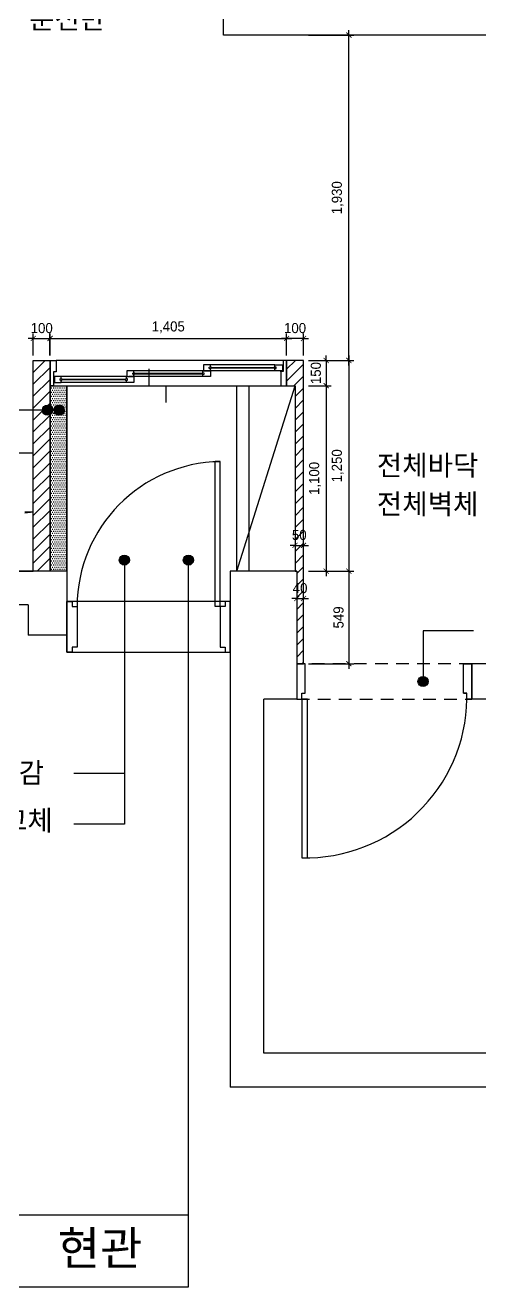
# Model space of a CAD drawing. Header units: inches. Extents: x -192760 to -100777, y -168280 to -114728.
# Drawn here: x -181850 to -179152, y -151433 to -143950 of the extents above; entities that cross this region are included whole.
import ezdxf
from ezdxf.enums import TextEntityAlignment as Align

# ---------------------------------------------------------------- set-up
doc = ezdxf.new("R2010")
doc.units = ezdxf.units.IN
doc.header["$LTSCALE"] = 50
doc.header["$MEASUREMENT"] = 0
for name, pattern in [('HID', [2.5, 1.5, -1]), ('HID2', [1, 0.5, -0.5]), ('HIDDEN', [0.375, 0.25, -0.125])]:
    doc.linetypes.add(name, pattern=pattern)
for name, color, linetype in [('0-ELC TEXT', 7, 'Continuous'), ('03-TEXT', 3, 'Continuous'), ('03-WAL NEW', 3, 'Continuous'), ('06-FUR', 6, 'Continuous'), ('3.기호.계단선', 30, 'Continuous'), ('_LIBR', 4, 'Continuous'), ('Layer 1', 7, 'Continuous'), ('RC-LIGHT', 7, 'Continuous'), ('도면층2', 2, 'Continuous'), ('도면층4', 4, 'Continuous'), ('도면층5', 5, 'Continuous'), ('도면층8', 8, 'Continuous')]:
    doc.layers.add(name, color=color, linetype=linetype)
doc.styles.add('HY 울릉도 L', font='')
doc.styles.add('코레일둥고', font='Korail_Round_Gothic_Medium.ttf')
doc.styles.get('HY 울릉도 L').set_extended_font_data('HY울릉도L')
doc.dimstyles.new('30', dxfattribs={"dimscale": 30, "dimtxt": 2, "dimasz": 1, "dimexe": 1, "dimexo": 1, "dimgap": 1, "dimtad": 1, "dimdec": 0, "dimrnd": 0.05, "dimdsep": 46, "dimlunit": 6, "dimtxsty": 'HY 울릉도 L', "dimblk": 'ARCHTICK', "dimcen": 2.5, "dimdle": 1, "dimclrd": 133, "dimclre": 133, "dimclrt": 30, "dimadec": 0, "dimazin": 0, "dimtfac": 1, "dimtdec": 0, "dimtix": 1, "dimtmove": 2, "dimatfit": 3, "dimldrblk": 'ARCHTICK', "dimfxl": 0, "dimlwd": -1, "dimlwe": -1, "dimarcsym": 0})

# ---------------------------------------------------------------- blocks, each defined once
blk = doc.blocks.new('flloo')
at = {"layer": 'Layer 1'}
for points in [[(-155315.7, -124853.3), (-155315.7, -124953.3), (-155215.7, -124953.3), (-155215.7, -125053.3)], [(-155802.2, -126053.3), (-155802.2, -124953.3), (-154722.2, -124953.3), (-154722.2, -126053.3)]]:
    blk.add_lwpolyline(points, dxfattribs=at)
at = {"layer": '도면층2'}
for p, q in [((-154873.2, -122873.3), (-154873.2, -122673.3)), ((-151378.2, -122873.3), (-154873.2, -122873.3)), ((-155802.2, -126053.3), (-158882.2, -126053.3)), ((-155802.2, -126053.3), (-155802.2, -126433.3)), ((-154833.2, -126053.3), (-154833.2, -129113.3)), ((-154438.2, -126053.3), (-154833.2, -126053.3)), ((-154438.2, -126053.3), (-154438.2, -126813.3)), ((-156032.2, -126253.3), (-160703.2, -126253.3)), ((-156032.2, -126253.3), (-156032.2, -126433.3)), ((-155802.2, -126283.3), (-155802.2, -126483.3)), ((-154833.2, -126283.3), (-154833.2, -126483.3)), ((-155802.2, -126433.3), (-156032.2, -126433.3)), ((-153398.2, -126813.3), (-153398.2, -126602.3)), ((-151378.2, -126602.3), (-153398.2, -126602.3)), ((-154633.2, -128913.3), (-154633.2, -126813.3)), ((-154438.2, -126813.3), (-154633.2, -126813.3)), ((-149803.2, -126813.3), (-153398.2, -126813.3)), ((-150533.2, -128913.3), (-154633.2, -128913.3)), ((-150333.2, -129113.3), (-154833.2, -129113.3))]:
    blk.add_line(p, q, dxfattribs=at)
at = {"layer": '도면층4'}
for p, q in [((-154893.2, -125403.3), (-154923.2, -125403.3)), ((-154923.2, -126263.3), (-154923.2, -125403.8)), ((-154893.2, -126263.3), (-154893.2, -125403.3)), ((-154833.2, -126233.3), (-155802.2, -126233.3)), ((-155802.2, -126233.3), (-155802.2, -126533.3)), ((-154833.2, -126533.3), (-154833.2, -126233.3)), ((-154833.2, -126233.3), (-154833.2, -126533.3)), ((-154893.2, -126263.3), (-154923.2, -126263.3)), ((-155802.2, -126533.3), (-154833.2, -126533.3))]:
    blk.add_line(p, q, dxfattribs=at)
for points in [[(-155802.2, -126233.3), (-155772.2, -126233.3), (-155772.2, -126263.3), (-155742.2, -126263.3), (-155742.2, -126503.3), (-155772.2, -126503.3), (-155772.2, -126533.3), (-155802.2, -126533.3), (-155802.2, -126233.3)], [(-154833.2, -126233.3), (-154863.2, -126233.3), (-154863.2, -126263.3), (-154893.2, -126263.3), (-154893.2, -126503.3), (-154863.2, -126503.3), (-154863.2, -126533.3), (-154833.2, -126533.3), (-154833.2, -126233.3)]]:
    blk.add_lwpolyline(points, dxfattribs=at)
at = {"layer": '도면층5'}
blk.add_arc((-154881.3, -126264.7), 860.9, 90.79391, 179.90662, dxfattribs=at)
blk = doc.blocks.new('_ArchTick')
at = {"color": 0, "linetype": 'ByBlock', "const_width": 0.15}
blk.add_lwpolyline([(-0.5, -0.5), (0.5, 0.5)], dxfattribs=at)
blk = doc.blocks.new('*D271')
at = {"layer": 'Defpoints', "color": 0}
for p in [(-181702.2, -145808), (-181802.2, -145938.4), (-181702.2, -145938.4)]:
    blk.add_point(p, dxfattribs=at)
at = {"layer": 'RC-LIGHT', "color": 133}
for p, q in [((-181802.2, -145808), (-181832.2, -145808)), ((-181802.2, -145908.4), (-181802.2, -145778)), ((-181802.2, -145808), (-181702.2, -145808)), ((-181702.2, -145908.4), (-181702.2, -145778)), ((-181702.2, -145808), (-181672.2, -145808))]:
    blk.add_line(p, q, dxfattribs=at)
at = {"layer": 'RC-LIGHT', "color": 133, "xscale": 30, "yscale": 30, "zscale": 30}
blk.add_blockref('_ArchTick', (-181802.2, -145808), dxfattribs=at)
at = {"layer": 'RC-LIGHT', "color": 133, "xscale": 30, "yscale": 30, "zscale": 30, "rotation": 180}
blk.add_blockref('_ArchTick', (-181702.2, -145808), dxfattribs=at)
at = {"layer": 'RC-LIGHT', "color": 30, "insert": (-181752.2, -145746.8), "char_height": 60, "attachment_point": 5, "style": 'HY 울릉도 L'}
blk.add_mtext('100', dxfattribs=at)
blk = doc.blocks.new('*D272')
at = {"layer": 'Defpoints', "color": 0}
for p in [(-180298.2, -145808), (-181703.6, -145938.4), (-180298.2, -145938.4)]:
    blk.add_point(p, dxfattribs=at)
at = {"layer": 'RC-LIGHT', "color": 133}
for p, q in [((-181733.6, -145808), (-180268.2, -145808)), ((-181703.6, -145908.4), (-181703.6, -145778)), ((-180298.2, -145908.4), (-180298.2, -145778))]:
    blk.add_line(p, q, dxfattribs=at)
at = {"layer": 'RC-LIGHT', "color": 133, "xscale": 30, "yscale": 30, "zscale": 30, "rotation": 180}
blk.add_blockref('_ArchTick', (-181703.6, -145808), dxfattribs=at)
at = {"layer": 'RC-LIGHT', "color": 133, "xscale": 30, "yscale": 30, "zscale": 30}
blk.add_blockref('_ArchTick', (-180298.2, -145808), dxfattribs=at)
at = {"layer": 'RC-LIGHT', "color": 30, "insert": (-181000.9, -145742.1), "char_height": 60, "attachment_point": 5, "style": 'HY 울릉도 L'}
blk.add_mtext('1,405', dxfattribs=at)
blk = doc.blocks.new('*D273')
at = {"layer": 'Defpoints', "color": 0}
for p in [(-180298.2, -145808), (-180298.2, -145938.4), (-180198.2, -145938.4)]:
    blk.add_point(p, dxfattribs=at)
at = {"layer": 'RC-LIGHT', "color": 133}
for p, q in [((-180298.2, -145808), (-180328.2, -145808)), ((-180298.2, -145908.4), (-180298.2, -145778)), ((-180198.2, -145808), (-180298.2, -145808)), ((-180198.2, -145908.4), (-180198.2, -145778)), ((-180198.2, -145808), (-180168.2, -145808))]:
    blk.add_line(p, q, dxfattribs=at)
at = {"layer": 'RC-LIGHT', "color": 133, "xscale": 30, "yscale": 30, "zscale": 30}
blk.add_blockref('_ArchTick', (-180298.2, -145808), dxfattribs=at)
at = {"layer": 'RC-LIGHT', "color": 133, "xscale": 30, "yscale": 30, "zscale": 30, "rotation": 180}
blk.add_blockref('_ArchTick', (-180198.2, -145808), dxfattribs=at)
at = {"layer": 'RC-LIGHT', "color": 30, "insert": (-180248.2, -145746.8), "char_height": 60, "attachment_point": 5, "style": 'HY 울릉도 L'}
blk.add_mtext('100', dxfattribs=at)
blk = doc.blocks.new('*D274')
at = {"layer": 'Defpoints', "color": 0}
for p in [(-180198.2, -145938.4), (-180198.2, -147188.4), (-179928.6, -147188.4)]:
    blk.add_point(p, dxfattribs=at)
at = {"layer": 'RC-LIGHT', "color": 133}
for p, q in [((-179928.6, -145908.4), (-179928.6, -147218.4)), ((-180168.2, -145938.4), (-179898.6, -145938.4)), ((-180168.2, -147188.4), (-179898.6, -147188.4))]:
    blk.add_line(p, q, dxfattribs=at)
at = {"layer": 'RC-LIGHT', "color": 133, "xscale": 30, "yscale": 30, "zscale": 30}
for p, rotation in [((-179928.6, -145938.4), 90), ((-179928.6, -147188.4), 270)]:
    blk.add_blockref('_ArchTick', p, dxfattribs=dict(at, rotation=rotation))
at = {"layer": 'RC-LIGHT', "color": 30, "insert": (-179994.6, -146563.4), "char_height": 60, "attachment_point": 5, "rotation": 90, "style": 'HY 울릉도 L'}
blk.add_mtext('1,250', dxfattribs=at)
blk = doc.blocks.new('*D275')
at = {"layer": 'Defpoints', "color": 0}
for p in [(-180198.2, -147188.4), (-180198.2, -147737.4), (-179928.6, -147737.4)]:
    blk.add_point(p, dxfattribs=at)
at = {"layer": 'RC-LIGHT', "color": 133}
for p, q in [((-180168.2, -147188.4), (-179898.6, -147188.4)), ((-179928.6, -147158.4), (-179928.6, -147767.4)), ((-180168.2, -147737.4), (-179898.6, -147737.4))]:
    blk.add_line(p, q, dxfattribs=at)
at = {"layer": 'RC-LIGHT', "color": 133, "xscale": 30, "yscale": 30, "zscale": 30}
for p, rotation in [((-179928.6, -147188.4), 90), ((-179928.6, -147737.4), 270)]:
    blk.add_blockref('_ArchTick', p, dxfattribs=dict(at, rotation=rotation))
at = {"layer": 'RC-LIGHT', "color": 30, "insert": (-179990, -147462.9), "char_height": 60, "attachment_point": 5, "rotation": 90, "style": 'HY 울릉도 L'}
blk.add_mtext('549', dxfattribs=at)
blk = doc.blocks.new('*D276')
at = {"layer": 'Defpoints', "color": 0}
for p in [(-180238.2, -147350.6), (-180198.2, -147350.6), (-180198.2, -147350.6)]:
    blk.add_point(p, dxfattribs=at)
at = {"layer": 'RC-LIGHT', "color": 133}
for p, q in [((-180238.2, -147350.6), (-180268.2, -147350.6)), ((-180238.2, -147350.6), (-180198.2, -147350.6)), ((-180198.2, -147350.6), (-180168.2, -147350.6))]:
    blk.add_line(p, q, dxfattribs=at)
at = {"layer": 'RC-LIGHT', "color": 133, "xscale": 30, "yscale": 30, "zscale": 30}
blk.add_blockref('_ArchTick', (-180238.2, -147350.6), dxfattribs=at)
at = {"layer": 'RC-LIGHT', "color": 133, "xscale": 30, "yscale": 30, "zscale": 30, "rotation": 180}
blk.add_blockref('_ArchTick', (-180198.2, -147350.6), dxfattribs=at)
at = {"layer": 'RC-LIGHT', "color": 30, "insert": (-180218.2, -147289.3), "char_height": 60, "attachment_point": 5, "style": 'HY 울릉도 L'}
blk.add_mtext('40', dxfattribs=at)
blk = doc.blocks.new('*D277')
at = {"layer": 'Defpoints', "color": 0}
for p in [(-180248.2, -147035.3), (-180198.2, -147035.3), (-180198.2, -147035.3)]:
    blk.add_point(p, dxfattribs=at)
at = {"layer": 'RC-LIGHT', "color": 133}
for p, q in [((-180248.2, -147035.3), (-180278.2, -147035.3)), ((-180248.2, -147035.3), (-180198.2, -147035.3)), ((-180198.2, -147035.3), (-180168.2, -147035.3))]:
    blk.add_line(p, q, dxfattribs=at)
at = {"layer": 'RC-LIGHT', "color": 133, "xscale": 30, "yscale": 30, "zscale": 30}
blk.add_blockref('_ArchTick', (-180248.2, -147035.3), dxfattribs=at)
at = {"layer": 'RC-LIGHT', "color": 133, "xscale": 30, "yscale": 30, "zscale": 30, "rotation": 180}
blk.add_blockref('_ArchTick', (-180198.2, -147035.3), dxfattribs=at)
at = {"layer": 'RC-LIGHT', "color": 30, "insert": (-180223.2, -146974), "char_height": 60, "attachment_point": 5, "style": 'HY 울릉도 L'}
blk.add_mtext('50', dxfattribs=at)
blk = doc.blocks.new('*D278')
at = {"layer": 'Defpoints', "color": 0}
for p in [(-180198.2, -145938.4), (-180198.2, -146088.4), (-180063.4, -146088.4)]:
    blk.add_point(p, dxfattribs=at)
at = {"layer": 'RC-LIGHT', "color": 133}
for p, q in [((-180063.4, -145938.4), (-180063.4, -145908.4)), ((-180168.2, -145938.4), (-180033.4, -145938.4)), ((-180063.4, -145938.4), (-180063.4, -146088.4)), ((-180168.2, -146088.4), (-180033.4, -146088.4)), ((-180063.4, -146088.4), (-180063.4, -146118.4))]:
    blk.add_line(p, q, dxfattribs=at)
at = {"layer": 'RC-LIGHT', "color": 133, "xscale": 30, "yscale": 30, "zscale": 30}
for p, rotation in [((-180063.4, -145938.4), 270), ((-180063.4, -146088.4), 90)]:
    blk.add_blockref('_ArchTick', p, dxfattribs=dict(at, rotation=rotation))
at = {"layer": 'RC-LIGHT', "color": 30, "insert": (-180124.7, -146013.4), "char_height": 60, "attachment_point": 5, "rotation": 90, "style": 'HY 울릉도 L'}
blk.add_mtext('150', dxfattribs=at)
blk = doc.blocks.new('*D279')
at = {"layer": 'Defpoints', "color": 0}
for p in [(-180198.2, -146088.4), (-180198.2, -147188.4), (-180063.4, -147188.4)]:
    blk.add_point(p, dxfattribs=at)
at = {"layer": 'RC-LIGHT', "color": 133}
for p, q in [((-180063.4, -146058.4), (-180063.4, -147218.4)), ((-180168.2, -146088.4), (-180033.4, -146088.4)), ((-180168.2, -147188.4), (-180033.4, -147188.4))]:
    blk.add_line(p, q, dxfattribs=at)
at = {"layer": 'RC-LIGHT', "color": 133, "xscale": 30, "yscale": 30, "zscale": 30}
for p, rotation in [((-180063.4, -146088.4), 90), ((-180063.4, -147188.4), 270)]:
    blk.add_blockref('_ArchTick', p, dxfattribs=dict(at, rotation=rotation))
at = {"layer": 'RC-LIGHT', "color": 30, "insert": (-180129.3, -146638.4), "char_height": 60, "attachment_point": 5, "rotation": 90, "style": 'HY 울릉도 L'}
blk.add_mtext('1,100', dxfattribs=at)
blk = doc.blocks.new('*D280')
at = {"layer": 'Defpoints', "color": 0}
for p in [(-180198.2, -144008.4), (-179928.6, -144008.4), (-180198.2, -145938.4)]:
    blk.add_point(p, dxfattribs=at)
at = {"layer": 'RC-LIGHT', "color": 133}
for p, q in [((-179928.6, -145968.4), (-179928.6, -143978.4)), ((-180168.2, -144008.4), (-179898.6, -144008.4)), ((-180168.2, -145938.4), (-179898.6, -145938.4))]:
    blk.add_line(p, q, dxfattribs=at)
at = {"layer": 'RC-LIGHT', "color": 133, "xscale": 30, "yscale": 30, "zscale": 30}
for p, rotation in [((-179928.6, -144008.4), 90), ((-179928.6, -145938.4), 270)]:
    blk.add_blockref('_ArchTick', p, dxfattribs=dict(at, rotation=rotation))
at = {"layer": 'RC-LIGHT', "color": 30, "insert": (-179994.6, -144973.4), "char_height": 60, "attachment_point": 5, "rotation": 90, "style": 'HY 울릉도 L'}
blk.add_mtext('1,930', dxfattribs=at)

msp = doc.modelspace()

# ---------------------------------------------------------------- hatches: boundary and pattern name
at = {"layer": '0-ELC TEXT'}
h = msp.add_hatch(color=256, dxfattribs=at)
h.dxf.hatch_style = 1
edge = h.paths.add_edge_path()
edge.add_arc((-181718.3, -146233), 30, 0, 360)
h = msp.add_hatch(color=256, dxfattribs=at)
h.dxf.hatch_style = 1
edge = h.paths.add_edge_path()
edge.add_arc((-181649, -146233), 30, 0, 360)
h = msp.add_hatch(color=256, dxfattribs=at)
h.dxf.hatch_style = 1
edge = h.paths.add_edge_path()
edge.add_arc((-181261.6, -147122.6), 30, 0, 360)
h = msp.add_hatch(color=256, dxfattribs=at)
h.dxf.hatch_style = 1
edge = h.paths.add_edge_path()
edge.add_arc((-180881.5, -147122.6), 30, 180, 540)
h = msp.add_hatch(color=256, dxfattribs=at)
h.dxf.hatch_style = 1
edge = h.paths.add_edge_path()
edge.add_arc((-179488.6, -147842.9), 30, -180, 180, ccw=False)
at = {"layer": '03-WAL NEW'}
h = msp.add_hatch(dxfattribs=at)
h.set_pattern_fill('_USER', color=256, scale=50, angle=45, pattern_type=0)
h.set_pattern_definition([(45, (0, 15711.19), (-35.355339, 35.355339), [])])
h.paths.add_polyline_path([(-181702.2, -145938.4), (-181702.2, -147188.4), (-181802.2, -147188.4), (-181802.2, -145938.4)])
h.paths.add_polyline_path([(-180198.2, -147737.4), (-180198.2, -145938.4), (-180298.2, -145938.4), (-180298.2, -146088.4), (-180248.2, -146088.4), (-180248.2, -147188.4), (-180238.2, -147188.4), (-180238.2, -147737.4)])
at = {"layer": '3.기호.계단선'}
h = msp.add_hatch(dxfattribs=at)
h.set_pattern_fill('DOTS', color=256, scale=200, double=1)
h.set_pattern_definition([(0, (0, 15711.19), (6.25, 12.5), [0, -12.5])])
h.paths.add_polyline_path([(-181702.2, -146088.4), (-181602.2, -146088.4), (-181602.2, -147188.4), (-181702.2, -147188.4)])

# ---------------------------------------------------------------- linework, layer by layer
at = {"layer": '0-ELC TEXT'}
msp.add_line((-180881.5, -151008.9), (-180881.5, -147122.6), dxfattribs=at)
for points in [[(-181649, -146233), (-182106.8, -146233)], [(-181261.6, -147122.6), (-181261.6, -148388.4), (-181561.6, -148388.4)], [(-179188.6, -147542.9), (-179488.6, -147542.9), (-179488.6, -147842.9)], [(-181261.6, -148388.4), (-181261.6, -148688.4), (-181561.6, -148688.4)]]:
    msp.add_lwpolyline(points, dxfattribs=at)
msp.add_lwpolyline([(-180881.5, -151008.9), (-182381.5, -151008.9), (-182381.5, -151433.4), (-180881.5, -151433.4)], close=True, dxfattribs=at)
for centre in [(-181718.3, -146233), (-181649, -146233), (-181261.6, -147122.6), (-180881.5, -147122.6), (-179488.6, -147842.9)]:
    msp.add_circle(centre, 30, dxfattribs=at)
at = {"layer": '03-WAL NEW'}
for points in [[(-181702.2, -145938.4), (-181702.2, -147188.4), (-181802.2, -147188.4), (-181802.2, -145938.4), (-181702.2, -145938.4)], [(-180198.2, -147737.4), (-180198.2, -145938.4), (-180298.2, -145938.4), (-180298.2, -146088.4), (-180248.2, -146088.4), (-180248.2, -147188.4), (-180238.2, -147188.4), (-180238.2, -147737.4), (-180198.2, -147737.4)]]:
    msp.add_lwpolyline(points, dxfattribs=at)
at = {"layer": '06-FUR'}
msp.add_line((-180593.2, -147188.4), (-180248.2, -146088.4), dxfattribs=at)
at = {"layer": '06-FUR', "linetype": 'HID2', "ltscale": 2}
msp.add_line((-181802.2, -146838.4), (-184682.2, -147188.4), dxfattribs=at)
at = {"layer": '06-FUR'}
for points in [[(-180593.2, -146088.4), (-180248.2, -146088.4), (-180248.2, -147188.4), (-180593.2, -147188.4)], [(-181802.2, -146488.4), (-184682.2, -146488.4), (-184682.2, -147188.4), (-181802.2, -147188.4)]]:
    msp.add_lwpolyline(points, close=True, dxfattribs=at)
at = {"layer": '06-FUR', "linetype": 'HID2', "ltscale": 2}
msp.add_lwpolyline([(-184682.2, -147188.4), (-181802.2, -147188.4), (-181802.2, -146838.4), (-184682.2, -146838.4)], close=True, dxfattribs=at)
at = {"layer": '3.기호.계단선'}
msp.add_lwpolyline([(-181702.2, -146088.4), (-181602.2, -146088.4), (-181602.2, -147188.4), (-181702.2, -147188.4)], close=True, dxfattribs=at)
at = {"layer": '3.기호.계단선', "linetype": 'HIDDEN', "ltscale": 5, "const_width": 10}
msp.add_lwpolyline([(-181802.2, -147188.4), (-184682.2, -147188.4)], dxfattribs=at)
at = {"layer": '3.기호.계단선', "linetype": 'HID'}
msp.add_lwpolyline([(-179198.2, -147737.4), (-180238.2, -147737.4), (-180238.2, -147948.4), (-179198.2, -147948.4)], close=True, dxfattribs=at)
at = {"layer": '_LIBR', "linetype": 'Continuous'}
for points in [[(-180208.8, -147912.5), (-180188.3, -147912.5), (-180188.3, -147737.4), (-180238.2, -147737.4), (-180238.2, -147948.4), (-180208.8, -147948.4)], [(-180173.6, -148888.4), (-180173.6, -147948.4), (-180208.8, -147948.4), (-180208.8, -148888.4)]]:
    msp.add_lwpolyline(points, close=True, dxfattribs=at)
msp.add_lwpolyline([(-179248.1, -147912.5), (-179248.1, -147737.4), (-179198.2, -147737.4), (-179198.2, -147948.4), (-179227.6, -147948.4), (-179227.6, -147912.5), (-179248.1, -147912.5), (-179227.6, -147912.5)], dxfattribs=at)
msp.add_arc((-180185.2, -147930.9), 957.8, 268.58601, 358.95353, dxfattribs=at)
at = {"layer": '도면층8'}
for p, q in [((-180318.6, -145938.4), (-181667.1, -145938.4)), ((-180750.8, -145999.3), (-181235.4, -145999.3)), ((-180367.7, -145964.2), (-180750.8, -145964.2)), ((-180367.7, -145999.3), (-180750.8, -145999.3)), ((-181249.6, -146034.4), (-181636.2, -146034.4)), ((-181249.6, -146069.4), (-181636.2, -146069.4)), ((-180795.2, -146034.4), (-181235.4, -146034.4)), ((-180333.3, -146006.5), (-180333.3, -146004)), ((-181702.2, -146088.4), (-180298.2, -146088.4))]:
    msp.add_line(p, q, dxfattribs=at)
for points in [[(-181702.2, -145938.4), (-181702.2, -145938.4), (-181667.1, -145938.4), (-181667.1, -146006.4), (-181681.8, -146006.4), (-181681.8, -146088.4), (-181702.2, -146088.4), (-181702.2, -145938.4)], [(-180750.8, -145975), (-180747.6, -145976.6), (-180747, -145977.7), (-180746.3, -145979.4)], [(-180750.8, -145988.5), (-180747.6, -145986.9), (-180747, -145985.7), (-180746.3, -145984.1)], [(-180746.3, -145979.4), (-180363.7, -145979.4), (-180363.7, -145984.1), (-180746.3, -145984.1), (-180746.3, -145979.4), (-180746.3, -145984.1)], [(-180367.7, -145975), (-180370.9, -145976.6), (-180371.6, -145977.7), (-180372.2, -145979.4)], [(-180367.7, -145988.5), (-180370.9, -145986.9), (-180371.6, -145985.7), (-180372.2, -145984.1)], [(-180298.2, -146083.4), (-180298.2, -145938.4), (-180318.6, -145938.4), (-180318.6, -146004), (-180333.3, -146004), (-180333.3, -146088.4), (-180298.2, -146088.4), (-180298.2, -146083.4)], [(-181636.2, -146045.1), (-181633, -146046.7), (-181632.3, -146047.9), (-181631.7, -146049.6)], [(-181636.2, -146058.7), (-181633, -146057.1), (-181632.3, -146055.9), (-181631.7, -146054.2)], [(-181631.7, -146049.6), (-181254.1, -146049.6), (-181254.1, -146054.2), (-181631.7, -146054.2), (-181631.7, -146049.6), (-181631.7, -146054.2)], [(-181249.6, -146045.1), (-181252.8, -146046.7), (-181253.4, -146047.9), (-181254.1, -146049.6)], [(-181249.6, -146058.7), (-181252.8, -146057.1), (-181253.4, -146055.9), (-181254.1, -146054.2)], [(-181205.2, -146010), (-181202, -146011.7), (-181201.4, -146012.8), (-181200.7, -146014.5)], [(-181205.2, -146023.6), (-181202, -146022), (-181201.4, -146020.8), (-181200.7, -146019.2)], [(-181200.7, -146014.5), (-180799.7, -146014.5), (-180799.7, -146019.2), (-181200.7, -146019.2), (-181200.7, -146014.5), (-181200.7, -146019.2)], [(-180795.2, -146010), (-180798.4, -146011.7), (-180799, -146012.8), (-180799.7, -146014.5)], [(-180795.2, -146023.6), (-180798.4, -146022), (-180799, -146020.8), (-180799.7, -146019.2)]]:
    msp.add_lwpolyline(points, dxfattribs=at)
for points in [[(-181205.2, -146011), (-181205.2, -145999.3), (-181246.1, -145999.3), (-181246.1, -146034.4), (-181205.2, -146034.4), (-181205.2, -146022.7), (-181211.7, -146020.6), (-181211.7, -146013.1)], [(-180750.8, -146034.4), (-180795.2, -146034.4), (-180795.2, -146022.7), (-180788.7, -146020.6), (-180788.7, -146013.1), (-180795.2, -146011), (-180795.2, -145999.3), (-180750.8, -145999.3)], [(-180750.8, -145975.9), (-180750.8, -145964.2), (-180791.7, -145964.2), (-180791.7, -145999.3), (-180750.8, -145999.3), (-180750.8, -145987.6), (-180757.3, -145985.5), (-180757.3, -145978)], [(-180323.3, -145999.3), (-180367.7, -145999.3), (-180367.7, -145987.6), (-180361.3, -145985.5), (-180361.3, -145978), (-180367.7, -145975.9), (-180367.7, -145964.2), (-180323.3, -145964.2)], [(-181636.2, -146046.1), (-181636.2, -146034.4), (-181677.1, -146034.4), (-181677.1, -146069.4), (-181636.2, -146069.4), (-181636.2, -146057.7), (-181642.7, -146055.7), (-181642.7, -146048.1)], [(-181205.2, -146069.4), (-181249.6, -146069.4), (-181249.6, -146057.7), (-181243.1, -146055.7), (-181243.1, -146048.1), (-181249.6, -146046.1), (-181249.6, -146034.4), (-181205.2, -146034.4)]]:
    msp.add_lwpolyline(points, close=True, dxfattribs=at)

# ---------------------------------------------------------------- block references
at = {"layer": '도면층2'}
msp.add_blockref('flloo', (-25800, -21135.2), dxfattribs=at)

# ---------------------------------------------------------------- texts
at = {"layer": '0-ELC TEXT', "style": '코레일둥고'}
for s, p in [('분전반', (-181826.7, -143971.4)), ('전체바닥 : 지정 광폭강마루 마감', (-179762.4, -146621)), ('전체벽체 : 지정 도배마감', (-179762.4, -146849.8)), ('기존타일철거 후 타일마감', (-183481.8, -148444.2)), ('현관문교체', (-182439.6, -148727.1))]:
    msp.add_text(s, height=120, dxfattribs=at).set_placement(p)
at = {"layer": '03-TEXT', "style": '코레일둥고'}
msp.add_text('현관', height=200, dxfattribs=at).set_placement((-181405.8, -151304.5), align=Align.CENTER)

# ---------------------------------------------------------------- dimensions: what is measured, and where the dimension line sits
at = {"layer": 'RC-LIGHT'}
for base, p1, p2, picture, middle in [((-179928.6, -144008.4), (-180198.2, -145938.4), (-180198.2, -144008.4), '*D280', (-179994.6, -144973.4)), ((-179928.6, -147188.4), (-180198.2, -145938.4), (-180198.2, -147188.4), '*D274', (-179994.6, -146563.4)), ((-180063.4, -146088.4), (-180198.2, -145938.4), (-180198.2, -146088.4), '*D278', (-180124.7, -146013.4)), ((-180063.4, -147188.4), (-180198.2, -146088.4), (-180198.2, -147188.4), '*D279', (-180129.3, -146638.4)), ((-179928.6, -147737.4), (-180198.2, -147188.4), (-180198.2, -147737.4), '*D275', (-179990, -147462.9))]:
    dim = msp.add_linear_dim(base=base, p1=p1, p2=p2, angle=90, dimstyle='30', override={"dimfxl": 1.25, "dimarcsym": 2}, dxfattribs=at)
    dim.commit()
    dim.dimension.update_dxf_attribs({"geometry": picture, "text_midpoint": middle})
for base, p1, p2, picture, middle in [((-181702.2, -145808), (-181802.2, -145938.4), (-181702.2, -145938.4), '*D271', (-181752.2, -145746.8)), ((-180298.2, -145808), (-181703.6, -145938.4), (-180298.2, -145938.4), '*D272', (-181000.9, -145742.1)), ((-180298.2, -145808), (-180198.2, -145938.4), (-180298.2, -145938.4), '*D273', (-180248.2, -145746.8)), ((-180198.2, -147035.3), (-180248.2, -147035.3), (-180198.2, -147035.3), '*D277', (-180223.2, -146974)), ((-180198.2, -147350.6), (-180238.2, -147350.6), (-180198.2, -147350.6), '*D276', (-180218.2, -147289.3))]:
    dim = msp.add_linear_dim(base=base, p1=p1, p2=p2, dimstyle='30', override={"dimfxl": 1.25, "dimarcsym": 2}, dxfattribs=at)
    dim.commit()
    dim.dimension.update_dxf_attribs({"geometry": picture, "text_midpoint": middle})

doc.saveas('drawing.dxf')
